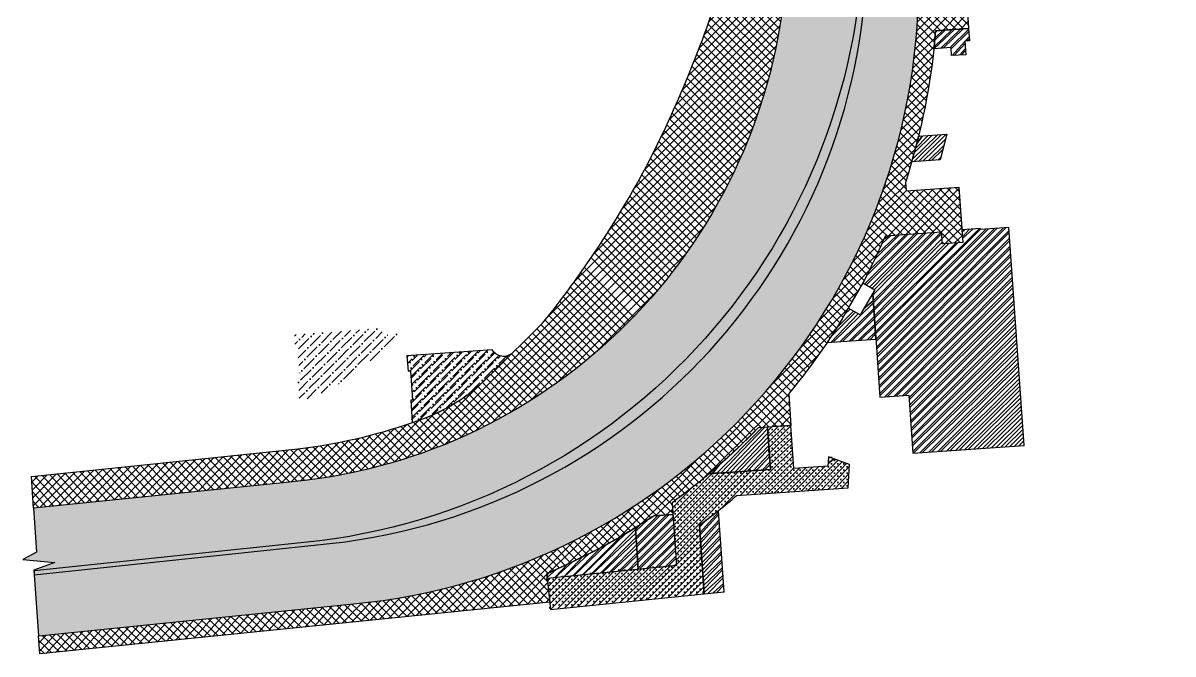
# Model space of a CAD drawing. Header units: millimetres. Extents: x 833941507 to 1669051331, y 817666127 to 1636299673.
# Drawn here: x 835515378 to 835608215, y 818010950 to 818061843 of the extents above; entities that cross this region are included whole.
import ezdxf

# ---------------------------------------------------------------- set-up
doc = ezdxf.new("R2010")
doc.units = ezdxf.units.MM
doc.header["$LTSCALE"] = 3
doc.layers.add('Hatch (CARR)', color=252, linetype='Continuous', lineweight=35)
pattern_1 = [(45, (0, 0), (-336.7596045400932, 336.7596045400933), []), (135, (0, 0), (-336.7596045400933, -336.7596045400932), [])]
pattern_2 = [(45, (0, 0), (252.5697034050701, 926.0889124852565), [1190.625, -238.125, 0, -238.125])]
pattern_3 = [(45, (0, 0), (-336.7596045400933, 336.7596045400933), []), (45, (224.5065, 0), (-336.7596045400933, 336.7596045400933), [])]

msp = doc.modelspace()

# ---------------------------------------------------------------- hatches: boundary and pattern name
at = {"layer": 'Hatch (CARR)'}
h = msp.add_hatch(dxfattribs=at)
h.set_pattern_fill('ANSI36', color=256, scale=150)
h.set_pattern_definition(pattern_2)
edge = h.paths.add_edge_path()
edge.add_line((835606524.2866062, 818139650.2387207), (835605990.8666042, 818147289.287166))
edge.add_arc((835611320.041545, 818121075.5046304), 26750.00000693784, 101.4914377666272, 112.9600991647533)
edge.add_arc((835600523.5890203, 818146650.6598469), 1011.218991458132, 186.4126899325845, 290.94882932067446, ccw=False)
edge.add_arc((835577125.549468, 818144347.5252625), 22500.00000909457, 5.586125076769975, 15.96051403662737)
edge.add_arc((835599719.65778, 818150809.4344244), 1000.000000096708, 72.18054130292307, 195.9605569039716, ccw=False)
edge.add_arc((835614332.129488, 818196268.6267891), 46749.99999864056, 252.1804366809535, 259.4591757910995)
edge.add_line((835605779.8684554, 818150307.5418247), (835605332.9957672, 818156699.8549086))
edge.add_arc((835612080.9987317, 818195874.4577096), 39751.5414622157, 240.552645855678, 260.2264546383112, ccw=False)
edge.add_arc((835599889.6605304, 818174332.959698), 14999.50979187298, 192.8811278257501, 240.6519724401148, ccw=False)
edge.add_line((835585267.6182655, 818170989.1334467), (835584210.6869413, 818175823.0511377))
edge.add_arc((835596800.2672253, 818178757.6425585), 12927.078499573, 149.8310533562695, 193.1211713701165, ccw=False)
edge.add_arc((835715924.765671, 818109511.9353335), 150715.3729916633, 149.2581470485852, 149.8310533563323, ccw=False)
edge.add_arc((835594145.381581, 818181995.919793), 8996.965020625552, 102.56554408748423, 149.5663460237934, ccw=False)
edge.add_line((835592188.0350178, 818190777.3874388), (835593994.5331925, 818191180.0471234))
edge.add_arc((835595952.5400351, 818182395.617189), 9000.000003766358, 94.51719765142423, 102.56554408587778, ccw=False)
edge.add_line((835595243.7151319, 818191367.6608428), (835596886.1463057, 818191482.84844))
edge.add_line((835596886.1463057, 818191482.84844), (835596515.627603, 818196791.6530507))
edge.add_line((835596515.627603, 818196791.6530507), (835595802.5150838, 818196149.5641078))
edge.add_arc((835592124.6735634, 818200238.9994863), 5499.999996794318, 286.07504942460866, 311.96669052702833, ccw=False)
edge.add_line((835593647.602865, 818194954.0504509), (835588389.3543826, 818193438.8152727))
edge.add_arc((835590415.8966892, 818185610.4272648), 8086.441276736878, 104.5136063395339, 120.4412796291246)
edge.add_arc((835579218.0581789, 818204665.2139131), 14015.06277871408, 298.27199673871615, 300.44127962920794, ccw=False)
edge.add_arc((835589123.0448653, 818186248.0989791), 6896.629734036762, 118.2719967386522, 122.6811538497255)
edge.add_arc((835577831.4954528, 818203849.2269263), 14015.06061248123, 300.51187071901484, 302.6811538487751, ccw=False)
edge.add_arc((835586081.5882587, 818189849.9818336), 2234.336129371959, 120.5118707202141, 124.9210260259595)
edge.add_arc((835584640.4051039, 818191934.4142447), 299.9999991761367, 211.9017221798739, 302.71644947912273, ccw=False)
edge.add_line((835584385.7183635, 818191775.8750893), (835583869.742264, 818192604.7697896))
edge.add_arc((835584124.4290024, 818192763.3089501), 300.0000001856268, 132.1345358121398, 211.9017232155352, ccw=False)
edge.add_arc((835598717.2266703, 818176457.1550872), 22182.41782842997, 99.22747853812871, 131.8303521688317, ccw=False)
edge.add_arc((835598470.821232, 818177973.8988307), 20645.78930362942, 96.26361422604128, 99.22747853865133, ccw=False)
edge.add_arc((835596218.3021837, 818198196.4418977), 299.999999165535, 52.537374480059725, 90.00000002276732, ccw=False)
edge.add_line((835596400.7753199, 818198434.5669785), (835595854.358799, 818206250.8270363))
edge.add_arc((835591064.4455546, 818229286.2103797), 23528.11413327956, 271.73986471516184, 281.7465348817477, ccw=False)
edge.add_arc((835593173.5485226, 818185817.6356894), 19999.99997316857, 93.99890850752364, 105.0222908503642)
edge.add_arc((835594579.3993865, 818180579.0818933), 25423.91576583902, 105.0222908473526, 120.8009560964184)
edge.add_arc((835594579.399382, 818180579.0819027), 25423.91575544465, 120.8009560985172, 180.0000000005373)
edge.add_line((835569155.4836266, 818180579.0819025), (835569058.4681206, 818175193.7793081))
edge.add_arc((835550432.5183467, 818175648.315078), 18631.49504860748, 309.865898157549, 358.6020678849919, ccw=False)
edge.add_arc((835577392.3681307, 818144150.6471868), 22831.05689388325, 131.1287194590977, 153.7989258374957)
edge.add_arc((835547921.6970568, 818158619.8332053), 10000.0226383043, 275.0745481675095, 333.9678967565785, ccw=False)
edge.add_line((835548806.2173438, 818148659.0060997), (835549657.3759698, 818136626.5235639))
edge.add_arc((835544297.1523354, 818117347.7573566), 20010.06806292654, 39.44810754976709, 74.46206477656318, ccw=False)
edge.add_arc((835577124.827996, 818144356.7193009), 22500.40496573483, 219.4438065655727, 234.5202163535205)
edge.add_arc((835549554.8957064, 818105676.1298082), 25000.00734784145, 12.1660642206499, 54.520360264797375, ccw=False)
edge.add_line((835573993.425105, 818110944.7774743), (835571602.3903652, 818105764.8002517))
edge.add_line((835571602.3903652, 818105764.8002517), (835574217.6821158, 818068356.3011296))
edge.add_line((835574217.6821158, 818068356.3011296), (835576765.1032628, 818063569.6101834))
edge.add_arc((835532807.3344741, 818068898.5028207), 44279.59500290213, 274.6272267813296, 353.08790164783454, ccw=False)
edge.add_line((835536379.4837137, 818024763.2302666), (835516231.695787, 818022714.0504258))
edge.add_line((835516231.695787, 818022714.0504258), (835516479.3289542, 818019171.816286))
edge.add_line((835516479.3289542, 818019171.816286), (835515378.3971857, 818018576.6472424))
edge.add_line((835515378.3971857, 818018576.6472424), (835517960.1594921, 818018334.7413812))
edge.add_line((835517960.1594921, 818018334.7413812), (835516264.0854809, 818017715.2433912))
edge.add_line((835516264.0854809, 818017715.2433912), (835516635.5188937, 818012402.0435938))
edge.add_line((835516635.5188937, 818012402.0435938), (835542056.8370895, 818014987.9529806))
edge.add_arc((835537279.3204391, 818065163.7184514), 50402.69939120561, 275.4390559035713, 360.000000000271)
edge.add_arc((835537279.3204448, 818065163.7184516), 50402.6993855238, 0, 6.033545123444015)
edge.add_line((835587402.8154049, 818070461.5820148), (835586713.2631879, 818080325.3404479))
edge.add_arc((835686466.9944886, 818087299.0083857), 99997.19472525545, 179.2295533322646, 183.9989754624448, ccw=False)
edge.add_line((835586478.8402368, 818088643.6132478), (835586629.957256, 818099880.5938362))
edge.add_arc((835589315.3167282, 818099860.7199402), 2685.433012956796, 108.9811807566447, 179.5759712670472, ccw=False)
edge.add_arc((835589597.6718037, 818099713.1964551), 2924.984558203494, 77.00889104897442, 113.2754330146146, ccw=False)
edge.add_line((835590255.2078959, 818102563.3159181), (835589869.6007729, 818108076.9492909))
edge.add_arc((835589470.7628909, 818103080.1152536), 5012.726010108237, 85.43643376848652, 98.7312967742884)
edge.add_arc((835589430.1174371, 818103459.1025772), 4631.993233453663, 98.94598531515571, 115.2556639815769)
edge.add_arc((835587240.5057734, 818108100.5329603), 499.9922731250711, 179.2291312922244, 295.2567071070752, ccw=False)
edge.add_line((835586740.5587528, 818108107.2597519), (835586822.7785254, 818114221.8312267))
edge.add_arc((835606820.970781, 818113952.9260789), 20000.00008677739, 165.3450134809267, 179.2296202883739, ccw=False)
edge.add_line((835587471.6343975, 818119012.8850698), (835587921.8110502, 818120734.4028782))
edge.add_arc((835588308.7983191, 818120633.2057754), 399.9999999023856, 10.695152373998326, 165.3453209297256, ccw=False)
edge.add_arc((835634408.9290812, 818129339.8920653), 46515.11955036519, 190.6951714240863, 201.3939059048265)
edge.add_line((835591098.9515364, 818112372.2112616), (835594001.9226812, 818116610.905676))
edge.add_arc((835618932.2193725, 818121669.4051234), 25438.31971209902, 165.4360592546613, 191.4699240813528, ccw=False)
edge.add_arc((835607227.3690042, 818124457.148279), 13410.80803604336, 134.7551571941193, 164.388680962965, ccw=False)
edge.add_arc((835615462.7749804, 818116302.7886298), 25000.00000322119, 110.94916711441661, 135, ccw=False)
edge = h.paths.add_edge_path(flags=16)
edge.add_line((835574615.3111606, 818174248.4113239), (835573531.2534509, 818174169.473043))
edge.add_arc((835639695.2511002, 818181158.8826917), 66532.14585579342, 181.4743702164088, 186.0302271648832, ccw=False)
edge.add_arc((835592174.7244918, 818180490.1339906), 19018.22042388025, 147.0079825864282, 183.1441278703743, ccw=False)
edge.add_arc((835594653.4956893, 818181209.5184673), 20797.47402677235, 152.3966699446561, 184.748346134078)
edge.add_arc((835603254.6774231, 818180673.4712949), 29351.22988139254, 182.3149232886749, 192.6445844704346)
edge = h.paths.add_edge_path(flags=16)
edge.add_line((835573262.2121176, 818171653.530492), (835575366.0135953, 818171800.601367))
edge.add_line((835575366.0135953, 818171800.601367), (835576186.4370472, 818168042.2468524))
edge.add_arc((835575219.3329008, 818167780.8712455), 1001.802195056169, -85.30379685559512, 15.123792415676405, ccw=False)
edge.add_arc((835580977.5226166, 818112163.5946375), 54912.98870553234, 95.9330683479616, 97.32695457857626)
edge.add_arc((835573904.481584, 818167628.4633436), 1002.709727811401, 172.2733697093307, 273.99854999629923, ccw=False)
edge.add_arc((835523327.2147853, 818174202.2627809), 49999.99994848474, 352.6009145689144, 357.0781016149648)
edge = h.paths.add_edge_path(flags=16)
edge.add_arc((835577124.5487202, 818144356.4210526), 12499.99999997254, 0, 360)
edge = h.paths.add_edge_path(flags=16)
edge.add_line((835581484.1687453, 818117125.6942277), (835579682.9176675, 818116999.7714956))
edge.add_arc((835542363.9644263, 818109519.4897412), 38061.25176798405, 11.33427539532187, 15.91795170803397)
edge.add_arc((835553196.1412275, 818110945.7887695), 27300.13400988516, 19.27623700822855, 22.15258949295576)
edge.add_arc((835578944.1504911, 818121428.5112177), 499.9999999844086, 94.53759006655969, 202.1525944524517, ccw=False)
edge.add_arc((835577124.5487055, 818144356.4211633), 22500.00011170959, 274.5375897114041, 280.0526075713317)
edge.add_arc((835581139.2523248, 818121709.5193883), 500.0000004199199, -8.861719909792726, 100.05260729722511, ccw=False)
edge.add_arc((835600065.240334, 818118766.7749877), 18653.40096194949, 171.1626590974694, 185.0472684125054)
edge = h.paths.add_edge_path(flags=16)
edge.add_line((835581591.3209803, 818114627.0835336), (835580094.9729123, 818114522.4773287))
edge.add_line((835580094.9729123, 818114522.4773287), (835580446.9081779, 818109580.5033721))
edge.add_line((835580446.9081779, 818109580.5033721), (835580670.8046238, 818106453.958078))
edge.add_line((835580670.8046238, 818106453.958078), (835583182.4986265, 818071380.0423998))
edge.add_arc((835533064.1546298, 818069824.4213774), 50142.48061006855, -82.80942672297039, 1.7778303362292718, ccw=False)
edge.add_line((835539340.4890212, 818020076.2959018), (835516269.0883255, 818017643.679794))
edge.add_line((835516269.0883255, 818017643.679794), (835516289.8552338, 818017346.6178457))
edge.add_line((835516289.8552338, 818017346.6178457), (835541423.7205358, 818020006.977416))
edge.add_arc((835534878.6868249, 818068222.0337507), 48657.26177690306, 277.7304593452858, 360.0000000001403)
edge.add_line((835583535.9486017, 818068222.0337508), (835581053.1757969, 818105311.8934891))
edge.add_arc((835745003.1029782, 818097134.8211507), 164153.7180048101, 174.3889035222556, 177.144714625774, ccw=False)
edge.add_arc((835580884.5572622, 818113428.5320523), 789.8366209093518, 342.0455664999918, 367.1703407429223)
edge.add_line((835581668.2169242, 818113527.1191804), (835581591.3209803, 818114627.0835336))
h = msp.add_hatch(dxfattribs=at)
h.set_pattern_fill('ANSI37', color=10, scale=150)
h.set_pattern_definition(pattern_1)
edge = h.paths.add_edge_path()
edge.add_line((835516231.6957871, 818022714.0504258), (835516053.8632544, 818025257.9253763))
edge.add_line((835516053.8632544, 818025257.9253763), (835537598.9873586, 818027504.1823844))
edge.add_arc((835532473.5490681, 818070917.7135586), 43715.04096625365, 276.7332203742479, 289.1686613700114)
edge.add_arc((835542369.84709, 818043984.4423163), 15034.05775917536, 287.2472669105658, 316.6627970407642)
edge.add_line((835553304.5276186, 818033666.707369), (835557329.6307806, 818037634.080582))
edge.add_arc((835495188.978951, 818087885.77768), 79916.79217184856, 321.0383391381438, 325.3872695847071)
edge.add_arc((835495419.7562687, 818087736.1765876), 79641.88308501126, 325.3815398270355, 331.9213713403194)
edge.add_arc((835481622.7864839, 818093605.751552), 94586.83691741612, 332.7181105744826, 342.5977551662704)
edge.add_line((835571880.2525364, 818065316.8926175), (835572227.8171875, 818065342.5671192))
edge.add_line((835572227.8171875, 818065342.5671192), (835571951.0246593, 818069312.9307029))
edge.add_line((835571951.0246593, 818069312.9307029), (835572099.8971547, 818069323.333745))
edge.add_line((835572099.8971547, 818069323.333745), (835571932.5272272, 818071717.4906545))
edge.add_line((835571932.5272272, 818071717.4906545), (835571479.5065892, 818071685.8210378))
edge.add_line((835571479.5065892, 818071685.8210378), (835570772.3444278, 818081789.5270439))
edge.add_line((835570772.3444278, 818081789.5270439), (835571256.1236334, 818081823.3469206))
edge.add_line((835571256.1236334, 818081823.3469206), (835568747.2304777, 818117628.7722224))
edge.add_line((835568747.2304777, 818117628.7722224), (835564672.5142801, 818123239.5501665))
edge.add_line((835564672.5142801, 818123239.5501665), (835564495.5650516, 818123447.05391))
edge.add_line((835564495.5650516, 818123447.05391), (835563807.6581842, 818124172.8528781))
edge.add_line((835563807.6581842, 818124172.8528781), (835563311.4252723, 818124628.8147863))
edge.add_line((835563311.4252723, 818124628.8147863), (835563329.8458796, 818124650.3931968))
edge.add_line((835563329.8458796, 818124650.3931968), (835560439.7016156, 818127117.5912296))
edge.add_arc((835575670.0585641, 818143127.0776156), 22096.77413388729, 218.1302556719989, 226.4286747751073, ccw=False)
edge.add_line((835558288.5354, 818129483.3948421), (835556869.7954352, 818130924.5225585))
edge.add_line((835556869.7954352, 818130924.5225585), (835555120.0244588, 818132398.2775854))
edge.add_line((835555120.0244588, 818132398.2775854), (835552756.791432, 818133783.6114209))
edge.add_arc((835544230.139644, 818117169.4265139), 18674.4459311751, 62.83241724698877, 72.74044063067919)
edge.add_line((835549770.8647219, 818135002.9706498), (835549657.3759699, 818136626.523564))
edge.add_arc((835544297.1523342, 818117347.7573546), 20010.06806534515, 39.44810755212592, 74.46206477459162, ccw=False)
edge.add_arc((835577124.827987, 818144356.7192907), 22500.40495213297, 219.4438065602624, 234.5202163575782)
edge.add_arc((835549554.9245908, 818105676.1576351), 24999.96792295007, 12.164579246328628, 54.52037715560152, ccw=False)
edge.add_line((835573993.5519927, 818110944.1636015), (835571602.3903652, 818105764.8002517))
edge.add_line((835571602.3903652, 818105764.8002517), (835574217.6821158, 818068356.3011297))
edge.add_line((835574217.6821158, 818068356.3011297), (835576765.1032628, 818063569.6101834))
edge.add_arc((835532807.3344738, 818068898.502821), 44279.59500316751, 274.62722678161225, 353.0879016475654, ccw=False)
edge.add_line((835536379.4837137, 818024763.2302666), (835516231.6957871, 818022714.0504258))
h = msp.add_hatch(dxfattribs=at)
h.set_pattern_fill('GOST_GLASS', color=256, scale=75)
h.set_pattern_definition([(45, (0, 0), (636.3961030678928, -6.661338147750939e-14), [375, -525]), (45, (159.099, 0), (636.3961030678928, -6.661338147750939e-14), [150, -750]), (45, (0, 159.099), (636.3961030678928, -6.661338147750939e-14), [150, -750])])
edge = h.paths.add_edge_path()
edge.add_line((835581591.3209803, 818114627.0835336), (835580094.9729123, 818114522.4773287))
edge.add_line((835580094.9729123, 818114522.4773287), (835580446.9081779, 818109580.5033721))
edge.add_line((835580446.9081779, 818109580.5033721), (835580670.8046238, 818106453.958078))
edge.add_line((835580670.8046238, 818106453.958078), (835583182.4986265, 818071380.0423998))
edge.add_arc((835533064.1546298, 818069824.4213774), 50142.48061006855, -82.80942672297039, 1.7778303362292718, ccw=False)
edge.add_line((835539340.4890212, 818020076.2959018), (835516269.0883255, 818017643.679794))
edge.add_line((835516269.0883255, 818017643.679794), (835516289.8552338, 818017346.6178457))
edge.add_line((835516289.8552338, 818017346.6178457), (835541423.7205358, 818020006.977416))
edge.add_arc((835534878.6868249, 818068222.0337507), 48657.26177690306, 277.7304593452858, 360.0000000001403)
edge.add_line((835583535.9486017, 818068222.0337508), (835581053.1757969, 818105311.8934891))
edge.add_arc((835745003.1029782, 818097134.8211507), 164153.7180048101, 174.3889035222556, 177.144714625774, ccw=False)
edge.add_arc((835580884.5572622, 818113428.5320523), 789.8366209093518, 342.0455664999918, 367.1703407429223)
edge.add_line((835581668.2169242, 818113527.1191804), (835581591.3209803, 818114627.0835336))
h = msp.add_hatch(dxfattribs=at)
h.set_pattern_fill('ANSI37', color=10, scale=150)
h.set_pattern_definition(pattern_1)
edge = h.paths.add_edge_path()
edge.add_line((835588441.8651975, 818102400.1933067), (835588216.5631856, 818100125.1809345))
edge.add_line((835588216.5631856, 818100125.1809345), (835588133.8368547, 818100119.3977268))
edge.add_line((835588133.8368547, 818100119.3977268), (835588154.3432424, 818099826.0625665))
edge.add_line((835588154.3432424, 818099826.0625665), (835588081.712267, 818094457.2486938))
edge.add_line((835588081.712267, 818094457.2486938), (835588555.5258218, 818094490.371894))
edge.add_line((835588555.5258218, 818094490.371894), (835588675.8229544, 818092769.5716155))
edge.add_line((835588675.8229544, 818092769.5716155), (835588058.8779842, 818092726.4424324))
edge.add_line((835588058.8779842, 818092726.4424324), (835588056.4494191, 818092545.8333501))
edge.add_line((835588056.4494191, 818092545.8333501), (835588195.9244401, 818090550.7025319))
edge.add_line((835588195.9244401, 818090550.7025319), (835588004.9514878, 818090537.3520507))
edge.add_line((835588004.9514878, 818090537.3520507), (835589333.1164519, 818071538.4423906))
edge.add_line((835589333.1164519, 818071538.4423906), (835589806.9600064, 818071571.5676945))
edge.add_line((835589806.9600064, 818071571.5676945), (835589928.6514024, 818069830.8231148))
edge.add_line((835589928.6514024, 818069830.8231148), (835589454.8078498, 818069797.6978164))
edge.add_line((835589454.8078498, 818069797.6978164), (835589925.8030733, 818063060.3079007))
edge.add_line((835589925.8030733, 818063060.3079007), (835591596.0443653, 818063177.0600737))
edge.add_line((835591596.0443653, 818063177.0600737), (835591719.463963, 818061411.3682541))
edge.add_line((835591719.463963, 818061411.3682541), (835589039.9402684, 818061224.065847))
edge.add_line((835589039.9402684, 818061224.065847), (835588922.2092397, 818059923.2764447))
edge.add_arc((835536084.6193217, 818065361.1678742), 53116.6788451996, 342.04422184759096, 354.123972514747, ccw=False)
edge.add_line((835586614.2363816, 818048986.2061546), (835586662.4568841, 818048296.4455143))
edge.add_line((835586662.4568841, 818048296.4455143), (835590937.0204334, 818048595.270288))
edge.add_line((835590937.0204334, 818048595.270288), (835591247.6987584, 818044151.2370998))
edge.add_line((835591247.6987584, 818044151.2370998), (835589601.1550604, 818044036.131068))
edge.add_line((835589601.1550604, 818044036.131068), (835589536.2992135, 818044963.8668672))
edge.add_line((835589536.2992135, 818044963.8668672), (835584974.2366662, 818044644.9436758))
edge.add_arc((835530247.1300037, 818068344.5127355), 59638.29120009088, 332.58267856857367, 336.58497992882474, ccw=False)
edge.add_line((835583186.6228322, 818040882.9782494), (835582005.0230547, 818038851.6432269))
edge.add_line((835582005.0230547, 818038851.6432269), (835581517.7727052, 818037978.195431))
edge.add_arc((835537364.3940119, 818065096.6132184), 51816.30470548272, 320.22778151992856, 328.44230735779234, ccw=False)
edge.add_line((835577190.0850145, 818031947.8007284), (835577370.5930259, 818029365.7730442))
edge.add_line((835577370.5930259, 818029365.7730442), (835574713.1010139, 818029179.9939775))
edge.add_arc((835537620.7019123, 818064794.2486703), 51421.99148648958, 305.9093794737083, 316.16467704694713, ccw=False)
edge.add_line((835567779.9547089, 818023145.2309246), (835567846.00048, 818022200.581133))
edge.add_line((835567846.00048, 818022200.581133), (835566316.8187, 818022093.6795993))
edge.add_arc((835477228.1579587, 818162685.6230937), 166441.8338285359, 301.12984242202333, 302.3611400986692, ccw=False)
edge.add_arc((835547371.4128726, 818047509.8607507), 31592.9534913414, 295.2827171410054, 300.2248325707806, ccw=False)
edge.add_line((835560864.2936467, 818018943.1514771), (835560599.1316153, 818018808.5548596))
edge.add_line((835560599.1316153, 818018808.5548596), (835559743.9037169, 818018394.8407007))
edge.add_line((835559743.9037169, 818018394.8407007), (835557664.8158164, 818017423.1960027))
edge.add_line((835557664.8158164, 818017423.1960027), (835557897.3948963, 818015136.7791518))
edge.add_line((835557897.3948963, 818015136.7791518), (835516737.0380309, 818010949.8547462))
edge.add_line((835516737.0380309, 818010949.8547462), (835516635.5188937, 818012402.0435939))
edge.add_line((835516635.5188937, 818012402.0435939), (835542056.8370895, 818014987.9529808))
edge.add_arc((835537279.3204387, 818065163.7184519), 50402.69939159552, 275.4390559039375, 359.9999999998644)
edge.add_arc((835537279.3204494, 818065163.7184517), 50402.69938099384, 0, 6.033545123850517)
edge.add_line((835587402.8154049, 818070461.5820148), (835586713.2631879, 818080325.340448))
edge.add_arc((835686466.9944915, 818087299.0083858), 99997.1947281095, 179.2295533322867, 183.9989754623305, ccw=False)
edge.add_line((835586478.8402368, 818088643.6132479), (835586629.8750947, 818099875.8681599))
edge.add_arc((835589315.391258, 818099860.6118172), 2685.559498428695, 108.98193407520071, 179.6745077713304, ccw=False)
edge.add_arc((835588441.8485963, 818102400.1648896), 0.03291093054524347, 288.9820364280557, 419.7066343212142)
h = msp.add_hatch(dxfattribs=at)
h.set_pattern_fill('ANSI32', color=256, scale=50)
h.set_pattern_definition(pattern_3)
h.paths.add_polyline_path([(835589039.9402683, 818061224.0658469), (835591719.463963, 818061411.3682536), (835591789.1998672, 818060413.8027655), (835591415.8185896, 818060387.7028986), (835591492.5229404, 818059290.3805019), (835590345.3228444, 818059210.1811135), (835590299.9976119, 818059858.5979513), (835588905.2673718, 818059761.1043812), (835588922.2092397, 818059923.2764447)])
h = msp.add_hatch(dxfattribs=at)
h.set_pattern_fill('ANSI32', color=256, scale=50)
h.set_pattern_definition(pattern_3)
h.paths.add_polyline_path([(835589965.528755, 818052888.1031859), (835589411.3383303, 818050799.2289959), (835587120.3106407, 818050639.0829962), (835587294.6714827, 818051257.5467366), (835587551.1058851, 818052224.1083722), (835587677.137179, 818052728.1289418)])
h = msp.add_hatch(dxfattribs=at)
h.set_pattern_fill('ANSI36', color=256, scale=150)
h.set_pattern_definition(pattern_2)
edge = h.paths.add_edge_path()
edge.add_arc((835545074.1927804, 818037726.3513644), 1057.890191804849, 209.5483148949083, 313.46050068391526, ccw=False)
edge.add_line((835544153.89163, 818037204.645077), (835537273.6634074, 818036723.6643692))
edge.add_line((835537273.6634074, 818036723.6643692), (835537360.627905, 818035479.6735349))
edge.add_line((835537360.627905, 818035479.6735349), (835537560.1348764, 818035493.6206018))
edge.add_line((835537560.1348764, 818035493.6206018), (835537724.0179297, 818033149.3419615))
edge.add_line((835537724.0179297, 818033149.3419615), (835537573.140463, 818033138.7944697))
edge.add_line((835537573.140463, 818033138.7944697), (835537699.3901887, 818031332.6824346))
edge.add_arc((835533258.0107307, 818045709.5071703), 15047.22369649252, 287.167294961864, 316.6564577665129)
edge.add_arc((857599107.7432302, 795649422.1110466), 31425309.62256418, 134.5690982710856, 134.5731951499138, ccw=False)
h = msp.add_hatch(dxfattribs=at)
h.set_pattern_fill('ANSI36', color=256, scale=150)
h.set_pattern_definition(pattern_2)
edge = h.paths.add_edge_path()
edge.add_arc((835554177.5958277, 818036011.5329938), 1057.890191636323, 209.5483148861075, 313.4605006836699, ccw=False)
edge.add_line((835553257.2946773, 818035489.8267065), (835546377.0664546, 818035008.8459988))
edge.add_line((835546377.0664546, 818035008.8459988), (835546464.0309522, 818033764.8551644))
edge.add_line((835546464.0309522, 818033764.8551644), (835546663.5379236, 818033778.8022313))
edge.add_line((835546663.5379236, 818033778.8022313), (835546827.4209769, 818031434.523591))
edge.add_line((835546827.4209769, 818031434.523591), (835546676.5435102, 818031423.9760993))
edge.add_line((835546676.5435102, 818031423.9760993), (835546802.7932359, 818029617.8640641))
edge.add_arc((835542361.413778, 818043994.6888), 15047.22369660641, 287.16729496173, 316.6564577661828)
edge.add_arc((857608211.1462775, 795647707.2926761), 31425309.62256427, 134.5690982710857, 134.5731951499139, ccw=False)
h = msp.add_hatch(dxfattribs=at)
h.set_pattern_fill('ANSI32', color=256, scale=50)
h.set_pattern_definition(pattern_3)
edge = h.paths.add_edge_path()
edge.add_line((835594968.4669397, 818045343.6170527), (835592679.1909444, 818045183.5791045))
edge.add_line((835592679.1909444, 818045183.5791045), (835592673.9606318, 818045258.3965064))
edge.add_line((835592673.9606318, 818045258.3965064), (835591177.6125687, 818045153.7902461))
edge.add_line((835591177.6125687, 818045153.7902461), (835591247.6915058, 818044151.3408424))
edge.add_line((835591247.6915058, 818044151.3408424), (835589601.1550604, 818044036.131068))
edge.add_line((835589601.1550604, 818044036.131068), (835589536.2992135, 818044963.8668671))
edge.add_line((835589536.2992135, 818044963.8668671), (835584974.2366662, 818044644.9436758))
edge.add_arc((835530247.1299334, 818068344.5127691), 59638.29127799145, 332.5826785680479, 336.5849799260397, ccw=False)
edge.add_line((835583186.6228307, 818040882.9782467), (835584137.4605001, 818040329.8889905))
edge.add_line((835584137.4605001, 818040329.8889905), (835583971.0571096, 818040043.8183243))
edge.add_line((835583971.0571096, 818040043.8183243), (835584557.6244766, 818031653.3176463))
edge.add_line((835584557.6244766, 818031653.3176463), (835586895.7577341, 818031816.7662225))
edge.add_line((835586895.7577341, 818031816.7662225), (835587222.1824504, 818027147.3970221))
edge.add_line((835587222.1824504, 818027147.3970221), (835596196.6632078, 818027774.7820525))
edge.add_line((835596196.6632078, 818027774.7820525), (835594968.4669397, 818045343.6170527))
h = msp.add_hatch(dxfattribs=at)
h.set_pattern_fill('ANSI32', color=256, scale=50)
h.set_pattern_definition(pattern_3)
edge = h.paths.add_edge_path()
edge.add_line((835583971.0571097, 818040043.8183242), (835582955.8607241, 818038298.5539688))
edge.add_line((835582955.8607241, 818038298.5539688), (835582005.0230547, 818038851.6432269))
edge.add_line((835582005.0230547, 818038851.6432269), (835581517.7727052, 818037978.195431))
edge.add_arc((835537364.394628, 818065096.6128222), 51816.3039730354, 325.9192984864347, 328.4423073745585, ccw=False)
edge.add_line((835580281.2029647, 818036060.8259442), (835584230.2000579, 818036336.886611))
edge.add_line((835584230.2000579, 818036336.886611), (835583971.0571097, 818040043.8183242))
h = msp.add_hatch(dxfattribs=at)
h.set_pattern_fill('ANSI36', color=256, scale=150)
h.set_pattern_definition(pattern_2)
h.paths.add_polyline_path([(835544201.1246289, 818035381.5257958, -1.787600554702421e-05), (835545801.8671476, 818036958.4830987, -0.4872583690131999), (835544153.89163, 818037204.645077), (835537273.6634074, 818036723.6643692), (835537360.627905, 818035479.6735349), (835537560.1348764, 818035493.6206018), (835537724.0179297, 818033149.3419615), (835537573.140463, 818033138.7944697), (835537699.3901887, 818031332.6824346, 0.1293855797054964)])
h = msp.add_hatch(dxfattribs=at)
h.set_pattern_fill('ANSI36', color=256, scale=150)
h.set_pattern_definition([(45, (17257.19605338573, -3478.78247988224), (252.5697034050701, 926.0889124852565), [1190.625, -238.125, 0, -238.125])])
edge = h.paths.add_edge_path()
edge.add_arc((835554177.5958277, 818036011.532994), 1057.890191891377, 209.5483148973409, 313.4605006794742, ccw=False)
edge.add_line((835553257.2946773, 818035489.8267065), (835546377.0664546, 818035008.8459988))
edge.add_line((835546377.0664546, 818035008.8459988), (835546464.0309522, 818033764.8551644))
edge.add_line((835546464.0309522, 818033764.8551644), (835546663.5379236, 818033778.8022313))
edge.add_line((835546663.5379236, 818033778.8022313), (835546827.4209769, 818031434.523591))
edge.add_line((835546827.4209769, 818031434.523591), (835546676.5435102, 818031423.9760993))
edge.add_line((835546676.5435102, 818031423.9760993), (835546802.7932359, 818029617.8640641))
edge.add_arc((835542361.4137771, 818043994.6888012), 15047.2236979917, 287.1672949634261, 316.6564577650626)
edge.add_line((835553304.5276188, 818033666.7073689), (835554905.2701917, 818035243.6647253))
h = msp.add_hatch(dxfattribs=at)
h.set_pattern_fill('SACNCR', color=130, scale=150)
h.set_pattern_definition([(45, (0, 0), (-252.56970340507, 252.56970340507), []), (45, (252.57, 0), (-252.56970340507, 252.56970340507), [0, -357.1875])])
edge = h.paths.add_edge_path()
edge.add_line((835582094.8685511, 818026238.9852885), (835580407.9119081, 818026851.1534325))
edge.add_line((835580407.9119081, 818026851.1534325), (835580363.2145652, 818026091.4980178))
edge.add_line((835580363.2145652, 818026091.4980178), (835577612.9474767, 818025899.2344145))
edge.add_line((835577612.9474767, 818025899.2344145), (835577370.5930258, 818029365.7730441))
edge.add_line((835577370.5930258, 818029365.7730441), (835575475.1352295, 818029233.1685299))
edge.add_line((835575475.1352295, 818029233.1685299), (835575713.8051904, 818025821.60414))
edge.add_line((835575713.8051904, 818025821.60414), (835570760.5013894, 818025475.3613633))
edge.add_arc((835537620.7019081, 818064794.2486778), 51421.99149501966, 305.90937947256583, 310.12575806938355, ccw=False)
edge.add_line((835567779.9547089, 818023145.2309246), (835568133.5150235, 818018087.8055644))
edge.add_line((835568133.5150235, 818018087.8055644), (835557704.1801167, 818017036.2170885))
edge.add_line((835557704.1801167, 818017036.2170885), (835557958.1148154, 818014539.8594737))
edge.add_line((835557958.1148154, 818014539.8594737), (835570378.2970754, 818015803.2662956))
edge.add_line((835570378.2970754, 818015803.2662956), (835569992.1406794, 818021327.569111))
edge.add_arc((835537838.0965083, 818064506.1022195), 53835.5670347792, 306.6741937933353, 310.7501409502979)
edge.add_line((835572979.8882499, 818023722.2481698), (835581983.8107605, 818024351.5190269))
edge.add_line((835581983.8107605, 818024351.5190269), (835582094.8685511, 818026238.9852885))
h = msp.add_hatch(dxfattribs=at)
h.set_pattern_fill('ANSI32', color=256, scale=50)
h.set_pattern_definition(pattern_3)
edge = h.paths.add_edge_path()
edge.add_line((835575475.1352295, 818029233.1685299), (835574713.1010139, 818029179.9939775))
edge.add_arc((835537620.7018149, 818064794.2487729), 51421.99162774722, 310.12575808058097, 316.1646770397078, ccw=False)
edge.add_line((835570760.5013894, 818025475.3613633), (835575713.8051904, 818025821.60414))
edge.add_line((835575713.8051904, 818025821.60414), (835575475.1352295, 818029233.1685299))
h = msp.add_hatch(dxfattribs=at)
h.set_pattern_fill('ANSI32', color=256, scale=50)
h.set_pattern_definition(pattern_3)
edge = h.paths.add_edge_path()
edge.add_arc((835537367.1453817, 818065093.6882926), 54588.12605690095, 306.7023020014566, 308.7276366945205, ccw=False)
edge.add_line((835569992.1406794, 818021327.5691109), (835570378.2970756, 818015803.2662954))
edge.add_line((835570378.2970756, 818015803.2662954), (835571975.8211315, 818015965.7697337))
edge.add_line((835571975.8211315, 818015965.7697337), (835571518.5155939, 818022507.9228418))
h = msp.add_hatch(dxfattribs=at)
h.set_pattern_fill('ANSI32', color=256, scale=50)
h.set_pattern_definition(pattern_3)
edge = h.paths.add_edge_path()
edge.add_line((835567846.0118889, 818022200.4179373), (835568133.5212097, 818018087.7170736))
edge.add_line((835568133.5212097, 818018087.7170736), (835565047.7119184, 818017776.5000945))
edge.add_line((835565047.7119184, 818017776.5000945), (835564811.8249782, 818021151.067758))
edge.add_arc((835477479.8739923, 818162285.1866952), 165969.0006935032, 301.7486813802689, 302.3617045926882)
edge.add_line((835566316.8301088, 818022093.5164036), (835567846.0118889, 818022200.4179373))
h = msp.add_hatch(dxfattribs=at)
h.set_pattern_fill('ANSI32', color=256, scale=50)
h.set_pattern_definition(pattern_3)
edge = h.paths.add_edge_path()
edge.add_line((835557704.1801167, 818017036.2170883), (835557664.8158165, 818017423.1960026))
edge.add_line((835557664.8158165, 818017423.1960026), (835559743.9037169, 818018394.8407006))
edge.add_line((835559743.9037169, 818018394.8407006), (835560599.1316153, 818018808.5548595))
edge.add_line((835560599.1316153, 818018808.5548595), (835560864.2936466, 818018943.1514771))
edge.add_arc((835547414.8354353, 818047422.8379745), 31495.72144229447, 295.2789022825264, 300.2492809006819)
edge.add_line((835563281.2188178, 818020215.5163951), (835563581.575822, 818020397.3483261))
edge.add_line((835563581.575822, 818020397.3483261), (835564433.9910941, 818020918.136931))
edge.add_line((835564433.9910941, 818020918.136931), (835564811.8135693, 818021151.2309535))
edge.add_line((835564811.8135693, 818021151.2309535), (835565047.7004168, 818017776.6646158))
edge.add_line((835565047.7004168, 818017776.6646158), (835557704.1801167, 818017036.2170883))

# ---------------------------------------------------------------- linework, layer by layer
at = {"flags": 128}
for points in [[(835592188.0350178, 818190777.3874388, -2.742939889393816e-12), (835593994.5331925, 818191180.0471234, -0.03513197941252855)], [(835576765.1032628, 818063569.6101834, -0.3563823233458023), (835536379.4837137, 818024763.2302666), (835516231.695787, 818022714.0504258), (835516479.3289542, 818019171.816286), (835515378.3971857, 818018576.6472424), (835517960.1594921, 818018334.7413812), (835516264.0854809, 818017715.2433912), (835516635.5188937, 818012402.0435938), (835542056.8370895, 818014987.9529806, 0.3866749168052546), (835587682.0198303, 818065163.7184516, 0.02633239070970228)], [(835576765.1032628, 818063569.6101834, -0.3563823233430619), (835536379.4837137, 818024763.2302666), (835516231.6957871, 818022714.0504258), (835516053.8632544, 818025257.9253763), (835537598.9873586, 818027504.1823844, 0.05431315947926938), (835546827.3853626, 818029626.404663, 0.1290589302668946), (835553304.5276186, 818033666.707369), (835557329.6307806, 818037634.080582, 0.01897806674051676), (835560961.3124888, 818042490.9121991, 0.02854314579446395), (835565687.9881982, 818050250.1108719, 0.04313480430627496), (835571880.2525364, 818065316.8926175)], [(835591596.0443653, 818063177.0600737), (835591719.463963, 818061411.3682541), (835589039.9402684, 818061224.065847), (835588922.2092397, 818059923.2764447, -0.05275671933879342), (835586614.2363816, 818048986.2061546), (835586662.4568841, 818048296.4455143), (835590937.0204334, 818048595.270288), (835591247.6987584, 818044151.2370998), (835589601.1550604, 818044036.131068), (835589536.2992135, 818044963.8668672), (835584974.2366662, 818044644.9436758, -0.01746510956783899), (835583186.6228322, 818040882.9782494), (835582005.0230547, 818038851.6432269), (835581517.7727052, 818037978.195431, -0.03585798742128851), (835577190.0850145, 818031947.8007284), (835577370.5930259, 818029365.7730442), (835574713.1010139, 818029179.9939775, -0.04477706695060559), (835567779.9547089, 818023145.2309246), (835567846.00048, 818022200.581133), (835566316.8187, 818022093.6795993, -0.005372601324609089), (835563275.1314193, 818020211.7573973, -0.02156738967309567), (835560864.2936467, 818018943.1514771), (835560599.1316153, 818018808.5548596), (835559743.9037169, 818018394.8407007), (835557664.8158164, 818017423.1960027), (835557897.3948963, 818015136.7791518), (835516737.0380309, 818010949.8547462), (835516635.5188937, 818012402.0435939), (835542056.8370895, 818014987.9529808, 0.3866749168019329), (835587682.0198303, 818065163.7184517, 0.0263323907114773)]]:
    msp.add_lwpolyline(points, format="xyb", dxfattribs=at)
for points in [[(835581591.3209803, 818114627.0835336), (835580094.9729123, 818114522.4773287), (835580446.9081779, 818109580.5033721), (835580670.8046238, 818106453.958078), (835583182.4986265, 818071380.0423998, -0.3868069010197075), (835539340.4890212, 818020076.2959018), (835516269.0883255, 818017643.679794), (835516289.8552338, 818017346.6178457), (835541423.7205358, 818020006.977416, 0.3752257685317884), (835583535.9486017, 818068222.0337508), (835581053.1757969, 818105311.8934891, -0.01202507389775737), (835581635.9303974, 818113185.0565927, 0.1100688049105076), (835581668.2169242, 818113527.1191804)], [(835594968.4669397, 818045343.6170527), (835592679.1909444, 818045183.5791045), (835592673.9606318, 818045258.3965064), (835591177.6125687, 818045153.7902461), (835591247.6915058, 818044151.3408424), (835589601.1550604, 818044036.131068), (835589536.2992135, 818044963.8668671), (835584974.2366662, 818044644.9436758, -0.01746510955797409), (835583186.6228307, 818040882.9782467), (835584137.4605001, 818040329.8889905), (835583971.0571096, 818040043.8183243), (835584557.6244766, 818031653.3176463), (835586895.7577341, 818031816.7662225), (835587222.1824504, 818027147.3970221), (835596196.6632078, 818027774.7820525)], [(835583971.0571097, 818040043.8183242), (835582955.8607241, 818038298.5539688), (835582005.0230547, 818038851.6432269), (835581517.7727052, 818037978.195431, -0.01100914778083738), (835580281.2029647, 818036060.8259442), (835584230.2000579, 818036336.886611)], [(835582094.8685511, 818026238.9852885), (835580407.9119081, 818026851.1534325), (835580363.2145652, 818026091.4980178), (835577612.9474767, 818025899.2344145), (835577370.5930258, 818029365.7730441), (835575475.1352295, 818029233.1685299), (835575713.8051904, 818025821.60414), (835570760.5013894, 818025475.3613633, -0.01839949816605641), (835567779.9547089, 818023145.2309246), (835568133.5150235, 818018087.8055644), (835557704.1801167, 818017036.2170885), (835557958.1148154, 818014539.8594737), (835570378.2970754, 818015803.2662956), (835569992.1406794, 818021327.569111, 0.0177865498096184), (835572979.8882499, 818023722.2481698), (835581983.8107605, 818024351.5190269)], [(835571518.5155939, 818022507.9228418, -0.00883741976887938), (835569992.1406794, 818021327.5691109), (835570378.2970756, 818015803.2662954), (835571975.8211315, 818015965.7697337)], [(835567846.0118889, 818022200.4179373), (835568133.5212097, 818018087.7170736), (835565047.7119184, 818017776.5000945), (835564811.8249782, 818021151.067758, 0.002674824741118189), (835566316.8301088, 818022093.5164036)], [(835557704.1801167, 818017036.2170883), (835557664.8158165, 818017423.1960026), (835559743.9037169, 818018394.8407006), (835560599.1316153, 818018808.5548595), (835560864.2936466, 818018943.1514771, 0.02169076878871695), (835563281.2188178, 818020215.5163951), (835563581.575822, 818020397.3483261), (835564433.9910941, 818020918.136931), (835564811.8135693, 818021151.2309535), (835565047.7004168, 818017776.6646158)]]:
    msp.add_lwpolyline(points, format="xyb", close=True, dxfattribs=at)
msp.add_lwpolyline([(835589039.9402683, 818061224.0658469), (835591719.463963, 818061411.3682536), (835591789.1998672, 818060413.8027655), (835591415.8185896, 818060387.7028986), (835591492.5229404, 818059290.3805019), (835590345.3228444, 818059210.1811135), (835590299.9976119, 818059858.5979513), (835588905.2673718, 818059761.1043812), (835588922.2092397, 818059923.2764447)], close=True, dxfattribs=at)
at = {"elevation": -2.503887447315341e-09, "flags": 128}
msp.add_lwpolyline([(835589965.528755, 818052888.1031859), (835589411.3383303, 818050799.2289959), (835587120.3106407, 818050639.0829962), (835587294.6714827, 818051257.5467366), (835587551.1058851, 818052224.1083722), (835587677.137179, 818052728.1289418)], close=True, dxfattribs=at)
for points in [[(835554905.2701917, 818035243.6647253, -0.4872583676933001), (835553257.2946773, 818035489.8267065), (835546377.0664546, 818035008.8459988), (835546464.0309522, 818033764.8551644), (835546663.5379236, 818033778.8022313), (835546827.4209769, 818031434.523591), (835546676.5435102, 818031423.9760993), (835546802.7932359, 818029617.8640641, 0.1293855783189), (835553304.5276188, 818033666.7073689)], [(835575475.1352295, 818029233.1685299), (835574713.1010139, 818029179.9939775, -0.02635585476435555), (835570760.5013894, 818025475.3613633), (835575713.8051904, 818025821.60414)]]:
    msp.add_lwpolyline(points, format="xyb", close=True)

doc.saveas('drawing.dxf')
